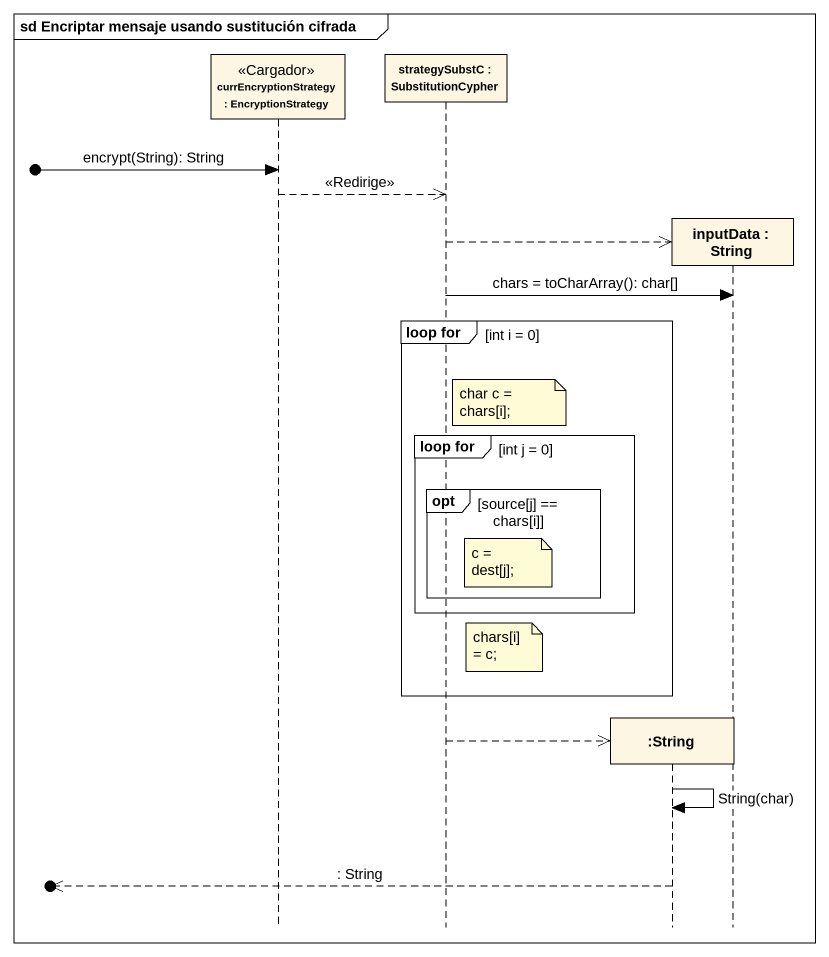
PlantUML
@startuml
mainframe sd Encriptar mensaje usando sustitución cifrada
hide footbox
participant "currEncryptionStrategy : EncryptionStrategy" as currEncryptionStrategy <<Cargador>>
participant "strategySubstC : SubstitutionCypher" as strategySubstC
participant ":String" as String
participant "inputData : String" as inputData

[o-> currEncryptionStrategy : encrypt(String): String
currEncryptionStrategy -->> strategySubstC : <<Redirige>>
strategySubstC -->> inputData **
strategySubstC -> inputData : chars = toCharArray(): char[]
group loop for [int i = 0]
  note right of strategySubstC : char c = chars[i];
  group loop for [int j = 0]
    opt source[j] == chars[i]
      note right of strategySubstC : c = dest[j];
    end
  end
  note right of strategySubstC : chars[i] = c;
end
strategySubstC -->> String **
String -> String : String(char)
[o<<-- String : : String
@enduml
